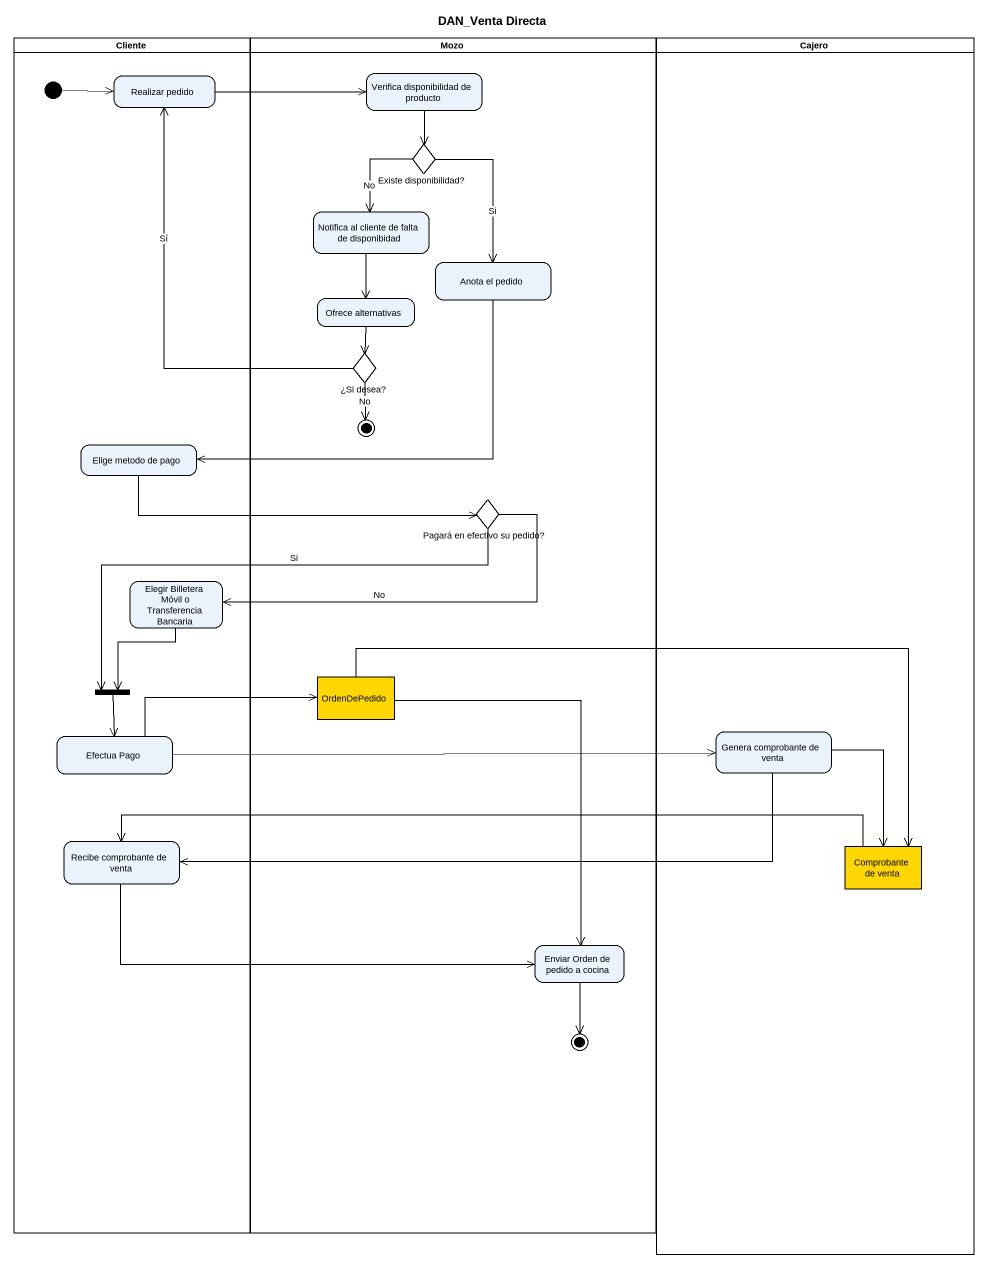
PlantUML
@startuml
title DAN_Venta Directa
hide empty description
state Cliente <<partition>> {
  state "Realizar pedido" as Realizar_pedido
  state "Elige metodo de pago" as Elige_metodo_de_pago
  state "Elegir Billetera Móvil o Transferencia Bancaria" as Elegir_Billetera_Móvil_o
  state fork1 <<join>>
  state "Efectua Pago" as Efectua_Pago
  state "Recibe comprobante de venta" as Recibe_comprobante_de_venta
  [*] -right-> Realizar_pedido
}
state Mozo <<partition>> {
  state "Verifica disponibilidad de producto" as Verifica_disponibilidad_de
  state "Existe disponibilidad?" as Existe_disponibilidad <<choice>>
  state "Notifica al cliente de falta de disponibidad" as Notifica_al_cliente_de
  state "Anota el pedido" as Anota_el_pedido
  state "Ofrece alternativas" as Ofrece_alternativas
  state "¿Si desea?" as Si_desea <<choice>>
  state final1 <<end>>
  state "Pagará en efectivo su pedido?" as Pagará_en_efectivo_su_pedido <<choice>>
  state OrdenDePedido <<object>> #FFD700
  state "Enviar Orden de pedido a cocina" as Enviar_Orden_de_pedido_a
  state final2 <<end>>
}
state Cajero <<partition>> {
  state "Genera comprobante de venta" as Genera_comprobante_de_venta
  state "Comprobante de venta" as Comprobante_de_venta <<object>> #FFD700
}
Realizar_pedido -right-> Verifica_disponibilidad_de
Verifica_disponibilidad_de --> Existe_disponibilidad
Existe_disponibilidad --> Notifica_al_cliente_de : No
Existe_disponibilidad --> Anota_el_pedido : Si
Notifica_al_cliente_de --> Ofrece_alternativas
Anota_el_pedido -left-> Elige_metodo_de_pago
Ofrece_alternativas --> Si_desea
Si_desea -up-> Realizar_pedido : Sí
Si_desea --> final1 : No
Elige_metodo_de_pago -right-> Pagará_en_efectivo_su_pedido
Pagará_en_efectivo_su_pedido -left-> Elegir_Billetera_Móvil_o : No
Pagará_en_efectivo_su_pedido -left-> fork1 : Si
Elegir_Billetera_Móvil_o --> fork1
fork1 --> Efectua_Pago
OrdenDePedido -right-> Comprobante_de_venta
OrdenDePedido --> Enviar_Orden_de_pedido_a
Efectua_Pago -right-> OrdenDePedido
Efectua_Pago -right-> Genera_comprobante_de_venta
Genera_comprobante_de_venta -left-> Recibe_comprobante_de_venta
Genera_comprobante_de_venta --> Comprobante_de_venta
Recibe_comprobante_de_venta -right-> Enviar_Orden_de_pedido_a
Comprobante_de_venta -left-> Recibe_comprobante_de_venta
Enviar_Orden_de_pedido_a --> final2
@enduml
